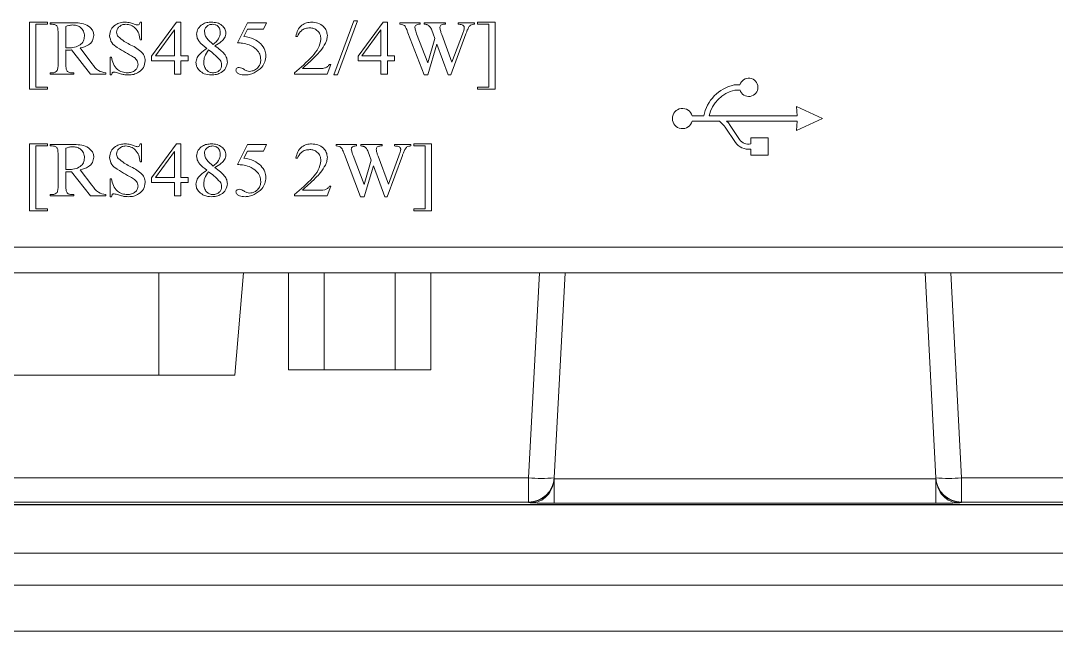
# Model space of a CAD drawing. Header units: millimetres. Extents: x 76 to 1788, y -159 to 878.
# Drawn here: x 275.45 to 315.72, y 279.48 to 303.24 of the extents above; entities that cross this region are included whole.
import ezdxf

# ---------------------------------------------------------------- set-up
doc = ezdxf.new("R2010")
doc.units = ezdxf.units.MM
doc.header["$LTSCALE"] = 2

msp = doc.modelspace()

# ---------------------------------------------------------------- linework, layer by layer
at = {"lineweight": 0}
for p, q in [((287.627, 301.125), (288.405, 303.236)), ((288.552, 303.236), (287.775, 301.125)), ((288.405, 303.236), (288.552, 303.236)), ((275.794, 300.57), (275.794, 303.181)), ((275.794, 303.181), (276.489, 303.181)), ((276.044, 303.097), (276.044, 300.653)), ((276.489, 303.097), (276.044, 303.097)), ((276.489, 303.181), (276.489, 303.097)), ((276.6, 303.097), (276.6, 303.153)), ((276.6, 303.153), (277.391, 303.153)), ((276.679, 303.097), (276.6, 303.097)), ((277.211, 303.014), (277.211, 302.181)), ((280.1, 303.181), (280.155, 303.181)), ((280.155, 303.181), (280.155, 302.486)), ((280.544, 301.856), (281.516, 303.181)), ((281.433, 302.883), (280.696, 301.875)), ((281.433, 301.875), (281.433, 302.883)), ((281.516, 303.181), (281.683, 303.181)), ((281.683, 303.181), (281.683, 301.875)), ((283.878, 302.375), (284.275, 303.153)), ((284.277, 302.903), (284.132, 302.625)), ((284.275, 303.153), (285.016, 303.153)), ((284.898, 302.903), (284.277, 302.903)), ((285.016, 303.153), (284.898, 302.903)), ((288.572, 301.856), (289.544, 303.181)), ((289.461, 302.883), (288.724, 301.875)), ((289.461, 301.875), (289.461, 302.883)), ((289.544, 303.181), (289.711, 303.181)), ((289.711, 303.181), (289.711, 301.875)), ((290.191, 303.097), (290.191, 303.153)), ((290.191, 303.153), (290.989, 303.153)), ((290.989, 303.097), (290.951, 303.097)), ((290.989, 303.153), (290.989, 303.097)), ((291.147, 303.097), (291.147, 303.153)), ((291.147, 303.153), (291.978, 303.153)), ((291.49, 302.729), (291.44, 302.867)), ((291.978, 303.097), (291.922, 303.097)), ((291.978, 303.153), (291.978, 303.097)), ((292.467, 303.097), (292.467, 303.153)), ((292.467, 303.153), (293.097, 303.153)), ((293.097, 303.153), (293.097, 303.097)), ((293.211, 303.181), (293.905, 303.181)), ((293.211, 303.097), (293.211, 303.181)), ((293.655, 303.097), (293.211, 303.097)), ((293.655, 300.653), (293.655, 303.097)), ((293.905, 303.181), (293.905, 300.57)), ((276.905, 301.514), (276.905, 302.792)), ((280.155, 302.486), (280.1, 302.486)), ((282.727, 302.511), (282.932, 302.312)), ((286.215, 302.625), (286.155, 302.625)), ((291.144, 301.125), (290.511, 302.766)), ((290.85, 302.723), (291.28, 301.599)), ((291.28, 301.599), (291.558, 302.547)), ((291.558, 302.547), (291.49, 302.729)), ((291.824, 302.697), (292.221, 301.617)), ((292.766, 302.722), (292.175, 301.125)), ((292.221, 301.617), (292.633, 302.717)), ((277.211, 302.097), (277.211, 301.514)), ((278.173, 301.153), (277.426, 302.097)), ((277.766, 302.175), (278.222, 301.573)), ((291.639, 302.325), (291.283, 301.125)), ((292.081, 301.125), (291.639, 302.325)), ((278.933, 301.125), (278.933, 301.82)), ((278.933, 301.82), (278.989, 301.82)), ((280.544, 301.681), (280.544, 301.856)), ((281.433, 301.681), (280.544, 301.681)), ((280.696, 301.875), (281.433, 301.875)), ((281.433, 301.153), (281.433, 301.681)), ((281.683, 301.875), (281.961, 301.875)), ((281.961, 301.681), (281.683, 301.681)), ((281.683, 301.681), (281.683, 301.153)), ((281.961, 301.875), (281.961, 301.681)), ((288.572, 301.681), (288.572, 301.856)), ((289.461, 301.681), (288.572, 301.681)), ((288.724, 301.875), (289.461, 301.875)), ((289.461, 301.153), (289.461, 301.681)), ((289.711, 301.875), (289.989, 301.875)), ((289.989, 301.681), (289.711, 301.681)), ((289.711, 301.681), (289.711, 301.153)), ((289.989, 301.875), (289.989, 301.681)), ((286.406, 301.375), (286.985, 301.375)), ((287.516, 301.536), (287.366, 301.153)), ((287.461, 301.536), (287.516, 301.536)), ((276.6, 301.153), (276.6, 301.208)), ((276.6, 301.208), (276.679, 301.208)), ((277.516, 301.153), (276.6, 301.153)), ((277.433, 301.208), (277.516, 301.208)), ((277.516, 301.208), (277.516, 301.153)), ((278.761, 301.153), (278.173, 301.153)), ((278.761, 301.208), (278.761, 301.153)), ((278.989, 301.125), (278.933, 301.125)), ((281.683, 301.153), (281.433, 301.153)), ((286.1, 301.153), (286.1, 301.207)), ((287.366, 301.153), (286.1, 301.153)), ((287.775, 301.125), (287.627, 301.125)), ((289.711, 301.153), (289.461, 301.153)), ((291.283, 301.125), (291.144, 301.125)), ((292.175, 301.125), (292.081, 301.125)), ((276.489, 300.57), (275.794, 300.57)), ((276.044, 300.653), (276.489, 300.653)), ((276.489, 300.653), (276.489, 300.57)), ((293.211, 300.57), (293.211, 300.653)), ((293.211, 300.653), (293.655, 300.653)), ((293.905, 300.57), (293.211, 300.57)), ((303.42, 300.739), (303.195, 300.736)), ((303.219, 300.536), (303.424, 300.539)), ((305.62, 299.892), (305.653, 299.529)), ((306.633, 299.429), (305.62, 299.892)), ((302.015, 299.529), (301.565, 299.529)), ((301.565, 299.329), (302.627, 299.329)), ((305.653, 299.529), (302.219, 299.529)), ((302.627, 299.329), (302.821, 299.127)), ((302.904, 299.329), (305.653, 299.329)), ((302.973, 299.257), (302.904, 299.329)), ((305.62, 298.966), (306.633, 299.429)), ((305.653, 299.329), (305.62, 298.966)), ((302.847, 299.091), (303.245, 298.502)), ((303.41, 298.615), (303.017, 299.196)), ((275.794, 295.833), (275.794, 298.444)), ((275.794, 298.444), (276.489, 298.444)), ((276.489, 298.444), (276.489, 298.361)), ((276.6, 298.361), (276.6, 298.416)), ((276.6, 298.416), (277.391, 298.416)), ((280.1, 298.444), (280.155, 298.444)), ((280.155, 298.444), (280.155, 297.75)), ((280.544, 297.119), (281.516, 298.444)), ((281.516, 298.444), (281.683, 298.444)), ((281.683, 298.444), (281.683, 297.138)), ((283.878, 297.638), (284.275, 298.416)), ((284.275, 298.416), (285.016, 298.416)), ((285.016, 298.416), (284.898, 298.166)), ((287.719, 298.361), (287.719, 298.416)), ((287.719, 298.416), (288.516, 298.416)), ((288.516, 298.416), (288.516, 298.361)), ((288.674, 298.361), (288.674, 298.416)), ((288.674, 298.416), (289.506, 298.416)), ((289.506, 298.416), (289.506, 298.361)), ((289.995, 298.361), (289.995, 298.416)), ((289.995, 298.416), (290.625, 298.416)), ((290.625, 298.416), (290.625, 298.361)), ((290.739, 298.361), (290.739, 298.444)), ((290.739, 298.444), (291.433, 298.444)), ((291.433, 298.444), (291.433, 295.833)), ((303.84, 298.675), (303.84, 298.447)), ((304.514, 298.675), (303.84, 298.675)), ((304.514, 298.007), (304.514, 298.675)), ((276.044, 298.361), (276.044, 295.916)), ((276.489, 298.361), (276.044, 298.361)), ((276.679, 298.361), (276.6, 298.361)), ((276.905, 296.777), (276.905, 298.055)), ((277.211, 298.277), (277.211, 297.444)), ((281.433, 298.146), (280.696, 297.138)), ((281.433, 297.138), (281.433, 298.146)), ((284.277, 298.166), (284.132, 297.888)), ((284.898, 298.166), (284.277, 298.166)), ((288.672, 296.388), (288.038, 298.029)), ((288.516, 298.361), (288.479, 298.361)), ((289.018, 297.992), (288.968, 298.13)), ((289.506, 298.361), (289.45, 298.361)), ((291.183, 298.361), (290.739, 298.361)), ((291.183, 295.916), (291.183, 298.361)), ((303.833, 298.242), (303.84, 298.242)), ((303.84, 298.242), (303.84, 298.007)), ((303.84, 298.007), (304.514, 298.007)), ((280.155, 297.75), (280.1, 297.75)), ((282.727, 297.775), (282.932, 297.575)), ((286.215, 297.888), (286.155, 297.888)), ((288.377, 297.986), (288.808, 296.862)), ((288.808, 296.862), (289.085, 297.81)), ((289.085, 297.81), (289.018, 297.992)), ((289.351, 297.96), (289.749, 296.881)), ((290.294, 297.985), (289.703, 296.388)), ((289.749, 296.881), (290.16, 297.98)), ((277.211, 297.361), (277.211, 296.777)), ((278.173, 296.416), (277.426, 297.361)), ((277.766, 297.438), (278.222, 296.836)), ((289.167, 297.588), (288.811, 296.388)), ((289.608, 296.388), (289.167, 297.588)), ((278.933, 296.388), (278.933, 297.083)), ((278.933, 297.083), (278.989, 297.083)), ((280.544, 296.944), (280.544, 297.119)), ((281.433, 296.944), (280.544, 296.944)), ((280.696, 297.138), (281.433, 297.138)), ((281.433, 296.416), (281.433, 296.944)), ((281.683, 297.138), (281.961, 297.138)), ((281.683, 296.944), (281.683, 296.416)), ((281.961, 296.944), (281.683, 296.944)), ((281.961, 297.138), (281.961, 296.944)), ((287.516, 296.799), (287.366, 296.416)), ((287.461, 296.799), (287.516, 296.799)), ((276.6, 296.416), (276.6, 296.472)), ((276.6, 296.472), (276.679, 296.472)), ((277.516, 296.416), (276.6, 296.416)), ((277.433, 296.472), (277.516, 296.472)), ((277.516, 296.472), (277.516, 296.416)), ((278.761, 296.416), (278.173, 296.416)), ((278.761, 296.472), (278.761, 296.416)), ((281.683, 296.416), (281.433, 296.416)), ((286.1, 296.416), (286.1, 296.47)), ((287.366, 296.416), (286.1, 296.416)), ((286.406, 296.638), (286.985, 296.638)), ((278.989, 296.388), (278.933, 296.388)), ((288.811, 296.388), (288.672, 296.388)), ((289.703, 296.388), (289.608, 296.388)), ((276.489, 295.833), (275.794, 295.833)), ((276.044, 295.916), (276.489, 295.916)), ((276.489, 295.916), (276.489, 295.833)), ((290.739, 295.833), (290.739, 295.916)), ((290.739, 295.916), (291.183, 295.916)), ((291.433, 295.833), (290.739, 295.833)), ((259.283, 294.429), (387.974, 294.429)), ((387.974, 293.429), (259.283, 293.429)), ((280.819, 289.449), (280.819, 293.429)), ((283.774, 289.449), (284.122, 293.429)), ((285.864, 289.649), (285.864, 293.429)), ((287.249, 289.649), (287.249, 293.429)), ((290.019, 289.649), (290.019, 293.429)), ((291.404, 289.649), (291.404, 293.429)), ((295.203, 285.453), (295.621, 293.429)), ((296.62, 293.429), (296.202, 285.453)), ((311.038, 285.453), (310.62, 293.429)), ((311.618, 293.429), (312.036, 285.453)), ((287.249, 289.649), (285.864, 289.649)), ((290.019, 289.649), (287.249, 289.649)), ((291.404, 289.649), (290.019, 289.649)), ((280.819, 289.449), (271.449, 289.449)), ((283.774, 289.449), (280.819, 289.449)), ((238.556, 285.453), (295.203, 285.453)), ((295.203, 285.453), (295.203, 284.506)), ((296.199, 285.404), (296.201, 285.439)), ((296.199, 285.404), (311.04, 285.404)), ((296.199, 284.457), (296.199, 285.404)), ((296.202, 285.453), (296.201, 285.439)), ((311.039, 285.439), (311.038, 285.453)), ((311.04, 285.404), (311.039, 285.439)), ((311.04, 284.457), (311.04, 285.404)), ((312.036, 285.453), (387.393, 285.453)), ((312.036, 284.506), (312.036, 285.453)), ((233.9, 284.393), (393.048, 284.393)), ((392.564, 284.411), (234.383, 284.411)), ((295.203, 284.506), (238.556, 284.506)), ((295.202, 284.492), (295.203, 284.506)), ((311.04, 284.457), (296.199, 284.457)), ((312.036, 284.506), (312.037, 284.492)), ((387.393, 284.506), (312.036, 284.506)), ((409.627, 282.515), (217.32, 282.515)), ((217.322, 281.278), (409.622, 281.278)), ((217.322, 279.478), (409.622, 279.478))]:
    msp.add_line(p, q, dxfattribs=at)
for centre, radius, start, end in [((303.765, 300.645), 0.357, 197.3133, 164.8159), ((303.523, 299.234), 1.537, 102.3273, 168.9374), ((303.523, 299.234), 1.337, 103.1658, 167.2569), ((301.185, 299.429), 0.392, 14.7606, 345.2394), ((302.588, 298.936), 0.502, 31.3018, 39.8607), ((302.588, 298.936), 0.302, 30.9741, 39.3931), ((303.747, 298.842), 0.607, 214.089, 278.1519), ((303.747, 298.842), 0.407, 214.089, 283.1988), ((295.702, 290.238), 4.811, 264.0433, 275.9567), ((295.204, 285.505), 1, 269.9795, 356.9837), ((311.537, 290.238), 4.811, 264.0433, 275.9567), ((312.036, 285.505), 1, 183.0163, 270.0205), ((296.097, 300.573), 16.116, 267.2358, 270.3631), ((311.143, 300.573), 16.116, 269.6369, 272.7642)]:
    msp.add_arc(centre, radius, start, end, dxfattribs=at)
for points, knots in [([(276.861, 303.031), (276.831, 303.053), (276.777, 303.094), (276.709, 303.096), (276.679, 303.097)], [0, 0, 0, 0, 0.557676, 1, 1, 1, 1]), ([(276.905, 302.792), (276.904, 302.838), (276.903, 302.902), (276.889, 302.984), (276.871, 303.015), (276.861, 303.031)], [0, 0, 0, 0, 0.560829, 0.781078, 1, 1, 1, 1]), ([(277.464, 303.07), (277.416, 303.064), (277.329, 303.054), (277.247, 303.026), (277.211, 303.014)], [0, 0, 0, 0, 0.559564, 1, 1, 1, 1]), ([(277.391, 303.153), (277.587, 303.156), (277.881, 303.162), (278.175, 302.973), (278.281, 302.807), (278.29, 302.711), (278.294, 302.662)], [0, 0, 0, 0, 0.500651, 0.749792, 0.874871, 1, 1, 1, 1]), ([(277.933, 302.633), (277.926, 302.701), (277.911, 302.836), (277.782, 302.984), (277.623, 303.06), (277.517, 303.066), (277.464, 303.07)], [0, 0, 0, 0, 0.279609, 0.55878, 0.779145, 1, 1, 1, 1]), ([(278.905, 302.653), (278.918, 302.737), (278.944, 302.906), (279.121, 303.076), (279.319, 303.169), (279.452, 303.177), (279.518, 303.181)], [0, 0, 0, 0, 0.278687, 0.558497, 0.779063, 1, 1, 1, 1]), ([(279.541, 303.097), (279.491, 303.093), (279.392, 303.085), (279.277, 303.004), (279.197, 302.902), (279.188, 302.824), (279.183, 302.785)], [0, 0, 0, 0, 0.28022, 0.559848, 0.780106, 1, 1, 1, 1]), ([(279.518, 303.181), (279.586, 303.176), (279.707, 303.167), (279.821, 303.124), (279.871, 303.105)], [0, 0, 0, 0, 0.55966, 1, 1, 1, 1]), ([(280.1, 302.486), (280.086, 302.571), (280.06, 302.74), (279.931, 302.949), (279.741, 303.072), (279.607, 303.089), (279.541, 303.097)], [0, 0, 0, 0, 0.280975, 0.560016, 0.780154, 1, 1, 1, 1]), ([(279.871, 303.105), (279.893, 303.096), (279.933, 303.08), (279.975, 303.073), (279.993, 303.07)], [0, 0, 0, 0, 0.56051, 1, 1, 1, 1]), ([(279.993, 303.07), (280.009, 303.071), (280.041, 303.074), (280.084, 303.116), (280.094, 303.156), (280.1, 303.181)], [0, 0, 0, 0, 0.279908, 0.558211, 1, 1, 1, 1]), ([(282.294, 302.708), (282.307, 302.785), (282.333, 302.941), (282.501, 303.095), (282.687, 303.171), (282.809, 303.177), (282.87, 303.181)], [0, 0, 0, 0, 0.278443, 0.558195, 0.778873, 1, 1, 1, 1]), ([(282.912, 303.097), (282.868, 303.093), (282.778, 303.086), (282.676, 303.01), (282.61, 302.914), (282.603, 302.844), (282.6, 302.809)], [0, 0, 0, 0, 0.2799159, 0.5591405, 0.77962, 1, 1, 1, 1]), ([(282.87, 303.181), (282.944, 303.176), (283.091, 303.168), (283.273, 303.068), (283.406, 302.926), (283.424, 302.811), (283.433, 302.754)], [0, 0, 0, 0, 0.280849, 0.560679, 0.780893, 1, 1, 1, 1]), ([(283.211, 302.769), (283.208, 302.816), (283.202, 302.91), (283.13, 303.026), (283.023, 303.09), (282.949, 303.095), (282.912, 303.097)], [0, 0, 0, 0, 0.280643, 0.559634, 0.779459, 1, 1, 1, 1]), ([(286.155, 302.625), (286.173, 302.709), (286.21, 302.876), (286.367, 303.065), (286.566, 303.166), (286.7, 303.176), (286.767, 303.181)], [0, 0, 0, 0, 0.280326, 0.559441, 0.77951, 1, 1, 1, 1]), ([(286.695, 302.958), (286.637, 302.953), (286.52, 302.943), (286.33, 302.841), (286.259, 302.707), (286.215, 302.625)], [0, 0, 0, 0, 0.281081, 0.561934, 1, 1, 1, 1]), ([(287.127, 302.524), (287.121, 302.588), (287.108, 302.717), (286.989, 302.859), (286.846, 302.945), (286.745, 302.954), (286.695, 302.958)], [0, 0, 0, 0, 0.279728, 0.559198, 0.779543, 1, 1, 1, 1]), ([(286.767, 303.181), (286.851, 303.174), (287.018, 303.16), (287.217, 303.028), (287.353, 302.856), (287.369, 302.725), (287.377, 302.659)], [0, 0, 0, 0, 0.2803576, 0.5601781, 0.7802978, 1, 1, 1, 1]), ([(290.422, 302.986), (290.407, 303.007), (290.379, 303.049), (290.296, 303.093), (290.231, 303.096), (290.191, 303.097)], [0, 0, 0, 0, 0.279843, 0.559575, 1, 1, 1, 1]), ([(290.511, 302.766), (290.495, 302.807), (290.467, 302.882), (290.436, 302.954), (290.422, 302.986)], [0, 0, 0, 0, 0.560118, 1, 1, 1, 1]), ([(290.951, 303.097), (290.929, 303.096), (290.885, 303.094), (290.827, 303.068), (290.788, 303.023), (290.783, 302.988), (290.781, 302.971)], [0, 0, 0, 0, 0.280899, 0.560628, 0.78056, 1, 1, 1, 1]), ([(290.781, 302.971), (290.791, 302.924), (290.808, 302.839), (290.837, 302.758), (290.85, 302.723)], [0, 0, 0, 0, 0.559359, 1, 1, 1, 1]), ([(291.24, 303.088), (291.223, 303.091), (291.192, 303.097), (291.16, 303.097), (291.147, 303.097)], [0, 0, 0, 0, 0.559674, 1, 1, 1, 1]), ([(291.318, 303.049), (291.304, 303.058), (291.279, 303.074), (291.252, 303.084), (291.24, 303.088)], [0, 0, 0, 0, 0.559746, 1, 1, 1, 1]), ([(291.367, 303), (291.359, 303.01), (291.345, 303.029), (291.326, 303.043), (291.318, 303.049)], [0, 0, 0, 0, 0.559421, 1, 1, 1, 1]), ([(291.44, 302.867), (291.429, 302.893), (291.408, 302.939), (291.38, 302.981), (291.367, 303)], [0, 0, 0, 0, 0.559885, 1, 1, 1, 1]), ([(291.922, 303.097), (291.899, 303.096), (291.854, 303.095), (291.793, 303.068), (291.758, 303.018), (291.755, 302.982), (291.753, 302.964)], [0, 0, 0, 0, 0.280938, 0.560169, 0.7797, 1, 1, 1, 1]), ([(291.753, 302.964), (291.762, 302.913), (291.777, 302.822), (291.809, 302.735), (291.824, 302.697)], [0, 0, 0, 0, 0.559343, 1, 1, 1, 1]), ([(292.622, 303.076), (292.593, 303.084), (292.543, 303.096), (292.49, 303.097), (292.467, 303.097)], [0, 0, 0, 0, 0.559629, 1, 1, 1, 1]), ([(292.701, 302.971), (292.7, 302.984), (292.697, 303.011), (292.67, 303.051), (292.64, 303.067), (292.622, 303.076)], [0, 0, 0, 0, 0.280198, 0.562553, 1, 1, 1, 1]), ([(292.633, 302.717), (292.65, 302.763), (292.682, 302.846), (292.695, 302.933), (292.701, 302.971)], [0, 0, 0, 0, 0.560641, 1, 1, 1, 1]), ([(292.864, 302.966), (292.844, 302.921), (292.807, 302.841), (292.779, 302.758), (292.766, 302.722)], [0, 0, 0, 0, 0.559777, 1, 1, 1, 1]), ([(293.097, 303.097), (293.071, 303.096), (293.018, 303.094), (292.927, 303.058), (292.888, 303.001), (292.864, 302.966)], [0, 0, 0, 0, 0.280846, 0.560555, 1, 1, 1, 1]), ([(277.301, 302.179), (277.383, 302.183), (277.546, 302.189), (277.761, 302.277), (277.909, 302.44), (277.925, 302.569), (277.933, 302.633)], [0, 0, 0, 0, 0.2812257, 0.5608752, 0.7805307, 1, 1, 1, 1]), ([(278.294, 302.662), (278.283, 302.589), (278.261, 302.442), (278.062, 302.25), (277.879, 302.203), (277.766, 302.175)], [0, 0, 0, 0, 0.279106, 0.559006, 1, 1, 1, 1]), ([(279.845, 301.823), (279.633, 301.939), (279.337, 302.099), (278.964, 302.363), (278.925, 302.557), (278.905, 302.653)], [0, 0, 0, 0, 0.562692, 0.7826354, 1, 1, 1, 1]), ([(279.183, 302.785), (279.187, 302.75), (279.194, 302.688), (279.23, 302.638), (279.246, 302.616)], [0, 0, 0, 0, 0.5594002, 1, 1, 1, 1]), ([(279.246, 302.616), (279.322, 302.552), (279.457, 302.437), (279.613, 302.353), (279.682, 302.316)], [0, 0, 0, 0, 0.559167, 1, 1, 1, 1]), ([(282.687, 302.155), (282.582, 302.236), (282.436, 302.348), (282.31, 302.553), (282.299, 302.656), (282.294, 302.708)], [0, 0, 0, 0, 0.560557, 0.78035, 1, 1, 1, 1]), ([(282.6, 302.809), (282.609, 302.747), (282.627, 302.636), (282.696, 302.55), (282.727, 302.511)], [0, 0, 0, 0, 0.558322, 1, 1, 1, 1]), ([(282.932, 302.312), (283.012, 302.38), (283.124, 302.475), (283.203, 302.647), (283.208, 302.728), (283.211, 302.769)], [0, 0, 0, 0, 0.560117, 0.779879, 1, 1, 1, 1]), ([(283.433, 302.754), (283.421, 302.69), (283.396, 302.562), (283.23, 302.394), (283.091, 302.308), (283.005, 302.255)], [0, 0, 0, 0, 0.278403, 0.558401, 1, 1, 1, 1]), ([(284.132, 302.625), (284.267, 302.6), (284.51, 302.555), (284.702, 302.404), (284.787, 302.337)], [0, 0, 0, 0, 0.560307, 1, 1, 1, 1]), ([(286.1, 301.207), (286.341, 301.415), (286.677, 301.704), (287.049, 302.152), (287.101, 302.4), (287.127, 302.524)], [0, 0, 0, 0, 0.561301, 0.78157, 1, 1, 1, 1]), ([(287.377, 302.659), (287.373, 302.6), (287.364, 302.495), (287.32, 302.399), (287.301, 302.357)], [0, 0, 0, 0, 0.559604, 1, 1, 1, 1]), ([(277.211, 302.181), (277.228, 302.18), (277.258, 302.18), (277.288, 302.179), (277.301, 302.179)], [0, 0, 0, 0, 0.5599774, 1, 1, 1, 1]), ([(277.301, 302.094), (277.284, 302.094), (277.254, 302.094), (277.224, 302.096), (277.211, 302.097)], [0, 0, 0, 0, 0.559959, 1, 1, 1, 1]), ([(277.426, 302.097), (277.403, 302.096), (277.361, 302.095), (277.319, 302.094), (277.301, 302.094)], [0, 0, 0, 0, 0.560024, 1, 1, 1, 1]), ([(279.682, 302.316), (279.841, 302.238), (280.062, 302.13), (280.266, 301.879), (280.285, 301.741), (280.294, 301.672)], [0, 0, 0, 0, 0.56119, 0.780874, 1, 1, 1, 1]), ([(282.266, 301.61), (282.278, 301.677), (282.301, 301.81), (282.463, 301.995), (282.602, 302.094), (282.687, 302.155)], [0, 0, 0, 0, 0.278624, 0.558742, 1, 1, 1, 1]), ([(282.76, 302.099), (282.699, 302.019), (282.59, 301.876), (282.577, 301.698), (282.572, 301.62)], [0, 0, 0, 0, 0.559065, 1, 1, 1, 1]), ([(283.207, 301.698), (283.13, 301.78), (282.993, 301.927), (282.831, 302.046), (282.76, 302.099)], [0, 0, 0, 0, 0.559476, 1, 1, 1, 1]), ([(283.005, 302.255), (283.079, 302.202), (283.209, 302.109), (283.321, 301.994), (283.37, 301.943)], [0, 0, 0, 0, 0.560333, 1, 1, 1, 1]), ([(284.335, 302.298), (284.251, 302.322), (284.102, 302.365), (283.947, 302.372), (283.878, 302.375)], [0, 0, 0, 0, 0.559505, 1, 1, 1, 1]), ([(284.791, 301.714), (284.782, 301.788), (284.763, 301.934), (284.606, 302.156), (284.438, 302.244), (284.335, 302.298)], [0, 0, 0, 0, 0.279812, 0.560388, 1, 1, 1, 1]), ([(284.787, 302.337), (284.851, 302.261), (284.966, 302.124), (284.982, 301.948), (284.989, 301.87)], [0, 0, 0, 0, 0.559423, 1, 1, 1, 1]), ([(287.301, 302.357), (287.24, 302.255), (287.132, 302.074), (286.985, 301.922), (286.92, 301.855)], [0, 0, 0, 0, 0.55962, 1, 1, 1, 1]), ([(278.989, 301.82), (279.005, 301.731), (279.037, 301.554), (279.184, 301.341), (279.393, 301.228), (279.533, 301.215), (279.604, 301.208)], [0, 0, 0, 0, 0.281151, 0.559254, 0.779581, 1, 1, 1, 1]), ([(280.294, 301.672), (280.28, 301.584), (280.25, 301.406), (280.059, 301.23), (279.849, 301.137), (279.709, 301.129), (279.639, 301.125)], [0, 0, 0, 0, 0.2784494, 0.5582935, 0.7789523, 1, 1, 1, 1]), ([(280.016, 301.535), (280.013, 301.568), (280.005, 301.632), (279.948, 301.736), (279.884, 301.79), (279.845, 301.823)], [0, 0, 0, 0, 0.27981, 0.560083, 1, 1, 1, 1]), ([(283.489, 301.629), (283.475, 301.546), (283.447, 301.38), (283.266, 301.217), (283.068, 301.136), (282.937, 301.129), (282.871, 301.125)], [0, 0, 0, 0, 0.27841, 0.558174, 0.778865, 1, 1, 1, 1]), ([(283.266, 301.511), (283.263, 301.549), (283.258, 301.616), (283.223, 301.673), (283.207, 301.698)], [0, 0, 0, 0, 0.559747, 1, 1, 1, 1]), ([(283.37, 301.943), (283.407, 301.89), (283.473, 301.795), (283.484, 301.68), (283.489, 301.629)], [0, 0, 0, 0, 0.559881, 1, 1, 1, 1]), ([(284.354, 301.264), (284.419, 301.273), (284.549, 301.291), (284.69, 301.415), (284.779, 301.56), (284.787, 301.663), (284.791, 301.714)], [0, 0, 0, 0, 0.279278, 0.559218, 0.779493, 1, 1, 1, 1]), ([(284.989, 301.87), (284.98, 301.791), (284.964, 301.632), (284.814, 301.381), (284.639, 301.272), (284.533, 301.205)], [0, 0, 0, 0, 0.2802298, 0.5610106, 1, 1, 1, 1]), ([(286.92, 301.855), (286.826, 301.764), (286.657, 301.601), (286.482, 301.444), (286.406, 301.375)], [0, 0, 0, 0, 0.560021, 1, 1, 1, 1]), ([(276.679, 301.208), (276.722, 301.211), (276.797, 301.215), (276.849, 301.269), (276.872, 301.293)], [0, 0, 0, 0, 0.5609249, 1, 1, 1, 1]), ([(276.872, 301.293), (276.884, 301.333), (276.906, 301.405), (276.905, 301.481), (276.905, 301.514)], [0, 0, 0, 0, 0.5578258, 1, 1, 1, 1]), ([(277.211, 301.514), (277.212, 301.468), (277.213, 301.404), (277.227, 301.322), (277.245, 301.29), (277.255, 301.275)], [0, 0, 0, 0, 0.560829, 0.781078, 1, 1, 1, 1]), ([(277.255, 301.275), (277.284, 301.252), (277.338, 301.212), (277.404, 301.209), (277.433, 301.208)], [0, 0, 0, 0, 0.5576382, 1, 1, 1, 1]), ([(278.222, 301.573), (278.298, 301.465), (278.433, 301.274), (278.661, 301.228), (278.761, 301.208)], [0, 0, 0, 0, 0.560806, 1, 1, 1, 1]), ([(279.082, 301.236), (279.072, 301.236), (279.052, 301.234), (279.024, 301.22), (278.998, 301.183), (278.993, 301.149), (278.989, 301.125)], [0, 0, 0, 0, 0.1869541, 0.373399, 0.5596297, 1, 1, 1, 1]), ([(279.469, 301.138), (279.425, 301.148), (279.352, 301.166), (279.253, 301.196), (279.169, 301.222), (279.111, 301.231), (279.082, 301.236)], [0, 0, 0, 0, 0.340037, 0.560142, 0.780237, 1, 1, 1, 1]), ([(279.604, 301.208), (279.659, 301.212), (279.769, 301.218), (279.906, 301.294), (279.999, 301.406), (280.011, 301.492), (280.016, 301.535)], [0, 0, 0, 0, 0.280858, 0.560424, 0.780455, 1, 1, 1, 1]), ([(282.401, 301.301), (282.359, 301.352), (282.284, 301.443), (282.272, 301.559), (282.266, 301.61)], [0, 0, 0, 0, 0.559933, 1, 1, 1, 1]), ([(282.871, 301.125), (282.773, 301.131), (282.597, 301.143), (282.461, 301.253), (282.401, 301.301)], [0, 0, 0, 0, 0.560264, 1, 1, 1, 1]), ([(282.572, 301.62), (282.576, 301.563), (282.584, 301.448), (282.669, 301.308), (282.793, 301.221), (282.883, 301.213), (282.928, 301.208)], [0, 0, 0, 0, 0.280629, 0.559945, 0.779872, 1, 1, 1, 1]), ([(282.928, 301.208), (282.976, 301.212), (283.071, 301.219), (283.184, 301.295), (283.255, 301.399), (283.263, 301.473), (283.266, 301.511)], [0, 0, 0, 0, 0.280324, 0.559422, 0.779748, 1, 1, 1, 1]), ([(283.822, 301.315), (283.825, 301.332), (283.832, 301.365), (283.88, 301.407), (283.923, 301.413), (283.95, 301.417)], [0, 0, 0, 0, 0.2790831, 0.5605137, 1, 1, 1, 1]), ([(284.175, 301.125), (284.1, 301.127), (283.988, 301.131), (283.877, 301.201), (283.83, 301.26), (283.824, 301.297), (283.822, 301.315)], [0, 0, 0, 0, 0.499915, 0.749436, 0.875167, 1, 1, 1, 1]), ([(283.95, 301.417), (283.986, 301.411), (284.05, 301.4), (284.104, 301.363), (284.127, 301.347)], [0, 0, 0, 0, 0.5574632, 1, 1, 1, 1]), ([(284.127, 301.347), (284.167, 301.323), (284.237, 301.281), (284.318, 301.269), (284.354, 301.264)], [0, 0, 0, 0, 0.5600388, 1, 1, 1, 1]), ([(286.985, 301.375), (287.085, 301.372), (287.224, 301.367), (287.39, 301.442), (287.437, 301.505), (287.461, 301.536)], [0, 0, 0, 0, 0.56052, 0.780202, 1, 1, 1, 1]), ([(279.639, 301.125), (279.607, 301.126), (279.55, 301.127), (279.493, 301.135), (279.469, 301.138)], [0, 0, 0, 0, 0.559937, 1, 1, 1, 1]), ([(284.533, 301.205), (284.469, 301.18), (284.353, 301.134), (284.23, 301.128), (284.175, 301.125)], [0, 0, 0, 0, 0.559811, 1, 1, 1, 1]), ([(277.391, 298.416), (277.587, 298.42), (277.881, 298.425), (278.175, 298.236), (278.281, 298.07), (278.29, 297.974), (278.294, 297.926)], [0, 0, 0, 0, 0.500651, 0.749792, 0.874871, 1, 1, 1, 1]), ([(278.905, 297.917), (278.918, 298.001), (278.944, 298.169), (279.121, 298.34), (279.319, 298.432), (279.452, 298.44), (279.518, 298.444)], [0, 0, 0, 0, 0.278687, 0.558497, 0.779063, 1, 1, 1, 1]), ([(279.518, 298.444), (279.586, 298.439), (279.707, 298.43), (279.821, 298.387), (279.871, 298.368)], [0, 0, 0, 0, 0.55966, 1, 1, 1, 1]), ([(279.993, 298.333), (280.009, 298.334), (280.041, 298.337), (280.084, 298.38), (280.094, 298.42), (280.1, 298.444)], [0, 0, 0, 0, 0.2799076, 0.5582113, 1, 1, 1, 1]), ([(282.294, 297.971), (282.307, 298.049), (282.333, 298.204), (282.501, 298.358), (282.687, 298.435), (282.809, 298.441), (282.87, 298.444)], [0, 0, 0, 0, 0.278443, 0.558195, 0.778873, 1, 1, 1, 1]), ([(282.87, 298.444), (282.944, 298.44), (283.091, 298.431), (283.273, 298.331), (283.406, 298.189), (283.424, 298.074), (283.433, 298.017)], [0, 0, 0, 0, 0.280849, 0.560679, 0.780893, 1, 1, 1, 1]), ([(286.155, 297.888), (286.173, 297.972), (286.21, 298.139), (286.367, 298.328), (286.566, 298.43), (286.7, 298.439), (286.767, 298.444)], [0, 0, 0, 0, 0.280326, 0.559441, 0.77951, 1, 1, 1, 1]), ([(286.767, 298.444), (286.851, 298.437), (287.018, 298.423), (287.217, 298.292), (287.353, 298.119), (287.369, 297.988), (287.377, 297.922)], [0, 0, 0, 0, 0.280358, 0.560178, 0.780298, 1, 1, 1, 1]), ([(276.861, 298.294), (276.831, 298.317), (276.777, 298.357), (276.709, 298.36), (276.679, 298.361)], [0, 0, 0, 0, 0.557676, 1, 1, 1, 1]), ([(276.905, 298.055), (276.904, 298.101), (276.903, 298.165), (276.889, 298.247), (276.871, 298.279), (276.861, 298.294)], [0, 0, 0, 0, 0.560829, 0.781078, 1, 1, 1, 1]), ([(277.464, 298.333), (277.416, 298.327), (277.329, 298.318), (277.247, 298.29), (277.211, 298.277)], [0, 0, 0, 0, 0.559564, 1, 1, 1, 1]), ([(277.933, 297.897), (277.926, 297.964), (277.911, 298.1), (277.782, 298.248), (277.623, 298.323), (277.517, 298.33), (277.464, 298.333)], [0, 0, 0, 0, 0.279609, 0.55878, 0.779145, 1, 1, 1, 1]), ([(279.541, 298.361), (279.491, 298.356), (279.392, 298.348), (279.277, 298.267), (279.197, 298.165), (279.188, 298.087), (279.183, 298.049)], [0, 0, 0, 0, 0.2802201, 0.5598484, 0.7801063, 1, 1, 1, 1]), ([(279.183, 298.049), (279.187, 298.014), (279.194, 297.952), (279.23, 297.901), (279.246, 297.879)], [0, 0, 0, 0, 0.5594002, 1, 1, 1, 1]), ([(280.1, 297.75), (280.086, 297.834), (280.06, 298.003), (279.931, 298.213), (279.741, 298.335), (279.607, 298.352), (279.541, 298.361)], [0, 0, 0, 0, 0.280975, 0.560016, 0.780154, 1, 1, 1, 1]), ([(279.871, 298.368), (279.893, 298.359), (279.933, 298.343), (279.975, 298.336), (279.993, 298.333)], [0, 0, 0, 0, 0.56051, 1, 1, 1, 1]), ([(282.912, 298.361), (282.868, 298.357), (282.778, 298.349), (282.676, 298.273), (282.61, 298.177), (282.603, 298.107), (282.6, 298.072)], [0, 0, 0, 0, 0.279916, 0.55914, 0.77962, 1, 1, 1, 1]), ([(282.6, 298.072), (282.609, 298.01), (282.627, 297.9), (282.696, 297.813), (282.727, 297.775)], [0, 0, 0, 0, 0.558322, 1, 1, 1, 1]), ([(283.211, 298.032), (283.208, 298.08), (283.202, 298.174), (283.13, 298.289), (283.023, 298.353), (282.949, 298.358), (282.912, 298.361)], [0, 0, 0, 0, 0.280643, 0.559634, 0.779459, 1, 1, 1, 1]), ([(282.932, 297.575), (283.012, 297.643), (283.124, 297.738), (283.203, 297.91), (283.208, 297.992), (283.211, 298.032)], [0, 0, 0, 0, 0.560117, 0.779879, 1, 1, 1, 1]), ([(283.433, 298.017), (283.421, 297.953), (283.396, 297.826), (283.23, 297.657), (283.091, 297.571), (283.005, 297.518)], [0, 0, 0, 0, 0.278403, 0.558401, 1, 1, 1, 1]), ([(286.695, 298.222), (286.637, 298.217), (286.52, 298.206), (286.33, 298.105), (286.259, 297.97), (286.215, 297.888)], [0, 0, 0, 0, 0.2810806, 0.5619339, 1, 1, 1, 1]), ([(287.127, 297.787), (287.121, 297.852), (287.108, 297.98), (286.989, 298.122), (286.846, 298.209), (286.745, 298.217), (286.695, 298.222)], [0, 0, 0, 0, 0.279728, 0.559198, 0.779543, 1, 1, 1, 1]), ([(287.949, 298.25), (287.935, 298.271), (287.906, 298.312), (287.824, 298.357), (287.759, 298.359), (287.719, 298.361)], [0, 0, 0, 0, 0.279843, 0.559575, 1, 1, 1, 1]), ([(288.038, 298.029), (288.023, 298.071), (287.995, 298.145), (287.963, 298.218), (287.949, 298.25)], [0, 0, 0, 0, 0.560118, 1, 1, 1, 1]), ([(288.479, 298.361), (288.457, 298.36), (288.412, 298.358), (288.355, 298.331), (288.316, 298.287), (288.311, 298.252), (288.309, 298.234)], [0, 0, 0, 0, 0.280899, 0.560628, 0.78056, 1, 1, 1, 1]), ([(288.309, 298.234), (288.318, 298.187), (288.335, 298.103), (288.365, 298.022), (288.377, 297.986)], [0, 0, 0, 0, 0.559359, 1, 1, 1, 1]), ([(288.768, 298.352), (288.75, 298.355), (288.719, 298.361), (288.688, 298.361), (288.674, 298.361)], [0, 0, 0, 0, 0.5596735, 1, 1, 1, 1]), ([(288.845, 298.312), (288.832, 298.321), (288.807, 298.337), (288.78, 298.347), (288.768, 298.352)], [0, 0, 0, 0, 0.559746, 1, 1, 1, 1]), ([(288.895, 298.263), (288.887, 298.274), (288.873, 298.292), (288.854, 298.306), (288.845, 298.312)], [0, 0, 0, 0, 0.559421, 1, 1, 1, 1]), ([(288.968, 298.13), (288.956, 298.156), (288.936, 298.202), (288.908, 298.245), (288.895, 298.263)], [0, 0, 0, 0, 0.5598847, 1, 1, 1, 1]), ([(289.45, 298.361), (289.427, 298.36), (289.382, 298.358), (289.321, 298.332), (289.285, 298.281), (289.282, 298.245), (289.281, 298.227)], [0, 0, 0, 0, 0.280938, 0.560169, 0.7797, 1, 1, 1, 1]), ([(289.281, 298.227), (289.29, 298.176), (289.305, 298.085), (289.337, 297.999), (289.351, 297.96)], [0, 0, 0, 0, 0.559343, 1, 1, 1, 1]), ([(290.15, 298.34), (290.121, 298.347), (290.07, 298.36), (290.018, 298.36), (289.995, 298.361)], [0, 0, 0, 0, 0.5596293, 1, 1, 1, 1]), ([(290.229, 298.235), (290.227, 298.248), (290.224, 298.274), (290.198, 298.314), (290.168, 298.33), (290.15, 298.34)], [0, 0, 0, 0, 0.280198, 0.562553, 1, 1, 1, 1]), ([(290.16, 297.98), (290.178, 298.026), (290.21, 298.109), (290.223, 298.196), (290.229, 298.235)], [0, 0, 0, 0, 0.560641, 1, 1, 1, 1]), ([(290.392, 298.229), (290.372, 298.184), (290.335, 298.105), (290.307, 298.022), (290.294, 297.985)], [0, 0, 0, 0, 0.5597766, 1, 1, 1, 1]), ([(290.625, 298.361), (290.598, 298.36), (290.546, 298.357), (290.455, 298.321), (290.416, 298.264), (290.392, 298.229)], [0, 0, 0, 0, 0.280846, 0.560555, 1, 1, 1, 1]), ([(277.301, 297.443), (277.383, 297.446), (277.546, 297.452), (277.761, 297.541), (277.909, 297.703), (277.925, 297.832), (277.933, 297.897)], [0, 0, 0, 0, 0.2812257, 0.5608752, 0.7805307, 1, 1, 1, 1]), ([(278.294, 297.926), (278.283, 297.852), (278.261, 297.706), (278.062, 297.513), (277.879, 297.466), (277.766, 297.438)], [0, 0, 0, 0, 0.279106, 0.559006, 1, 1, 1, 1]), ([(279.845, 297.087), (279.633, 297.202), (279.337, 297.363), (278.964, 297.626), (278.925, 297.82), (278.905, 297.917)], [0, 0, 0, 0, 0.562692, 0.782635, 1, 1, 1, 1]), ([(279.246, 297.879), (279.322, 297.815), (279.457, 297.701), (279.613, 297.616), (279.682, 297.579)], [0, 0, 0, 0, 0.559167, 1, 1, 1, 1]), ([(282.687, 297.418), (282.582, 297.499), (282.436, 297.611), (282.31, 297.816), (282.299, 297.92), (282.294, 297.971)], [0, 0, 0, 0, 0.560557, 0.78035, 1, 1, 1, 1]), ([(284.335, 297.562), (284.251, 297.586), (284.102, 297.628), (283.947, 297.635), (283.878, 297.638)], [0, 0, 0, 0, 0.559505, 1, 1, 1, 1]), ([(284.132, 297.888), (284.267, 297.863), (284.51, 297.819), (284.702, 297.667), (284.787, 297.601)], [0, 0, 0, 0, 0.560307, 1, 1, 1, 1]), ([(284.787, 297.601), (284.851, 297.524), (284.966, 297.388), (284.982, 297.211), (284.989, 297.134)], [0, 0, 0, 0, 0.559423, 1, 1, 1, 1]), ([(286.1, 296.47), (286.341, 296.678), (286.677, 296.968), (287.049, 297.415), (287.101, 297.664), (287.127, 297.787)], [0, 0, 0, 0, 0.561301, 0.78157, 1, 1, 1, 1]), ([(287.301, 297.621), (287.24, 297.519), (287.132, 297.337), (286.985, 297.185), (286.92, 297.118)], [0, 0, 0, 0, 0.55962, 1, 1, 1, 1]), ([(287.377, 297.922), (287.373, 297.863), (287.364, 297.758), (287.32, 297.663), (287.301, 297.621)], [0, 0, 0, 0, 0.559604, 1, 1, 1, 1]), ([(277.211, 297.444), (277.228, 297.444), (277.258, 297.443), (277.288, 297.443), (277.301, 297.443)], [0, 0, 0, 0, 0.559977, 1, 1, 1, 1]), ([(277.301, 297.358), (277.284, 297.358), (277.254, 297.358), (277.224, 297.36), (277.211, 297.361)], [0, 0, 0, 0, 0.559959, 1, 1, 1, 1]), ([(277.426, 297.361), (277.403, 297.36), (277.361, 297.358), (277.319, 297.358), (277.301, 297.358)], [0, 0, 0, 0, 0.560024, 1, 1, 1, 1]), ([(279.682, 297.579), (279.841, 297.502), (280.062, 297.393), (280.266, 297.143), (280.285, 297.005), (280.294, 296.936)], [0, 0, 0, 0, 0.56119, 0.780874, 1, 1, 1, 1]), ([(282.266, 296.874), (282.278, 296.94), (282.301, 297.073), (282.463, 297.258), (282.602, 297.358), (282.687, 297.418)], [0, 0, 0, 0, 0.278624, 0.558742, 1, 1, 1, 1]), ([(282.76, 297.362), (282.699, 297.283), (282.59, 297.14), (282.577, 296.962), (282.572, 296.883)], [0, 0, 0, 0, 0.559065, 1, 1, 1, 1]), ([(283.207, 296.961), (283.13, 297.044), (282.993, 297.19), (282.831, 297.31), (282.76, 297.362)], [0, 0, 0, 0, 0.559476, 1, 1, 1, 1]), ([(283.005, 297.518), (283.079, 297.466), (283.209, 297.372), (283.321, 297.257), (283.37, 297.206)], [0, 0, 0, 0, 0.560333, 1, 1, 1, 1]), ([(283.37, 297.206), (283.407, 297.153), (283.473, 297.058), (283.484, 296.943), (283.489, 296.893)], [0, 0, 0, 0, 0.559881, 1, 1, 1, 1]), ([(284.791, 296.978), (284.782, 297.051), (284.763, 297.198), (284.606, 297.419), (284.438, 297.508), (284.335, 297.562)], [0, 0, 0, 0, 0.279812, 0.560388, 1, 1, 1, 1]), ([(278.222, 296.836), (278.298, 296.729), (278.433, 296.537), (278.661, 296.492), (278.761, 296.472)], [0, 0, 0, 0, 0.560806, 1, 1, 1, 1]), ([(278.989, 297.083), (279.005, 296.994), (279.037, 296.817), (279.184, 296.604), (279.393, 296.491), (279.533, 296.478), (279.604, 296.472)], [0, 0, 0, 0, 0.281151, 0.559254, 0.779581, 1, 1, 1, 1]), ([(279.604, 296.472), (279.659, 296.475), (279.769, 296.481), (279.906, 296.557), (279.999, 296.669), (280.011, 296.755), (280.016, 296.799)], [0, 0, 0, 0, 0.280858, 0.560424, 0.780455, 1, 1, 1, 1]), ([(280.294, 296.936), (280.28, 296.847), (280.25, 296.669), (280.059, 296.493), (279.849, 296.4), (279.709, 296.392), (279.639, 296.388)], [0, 0, 0, 0, 0.2784494, 0.5582935, 0.7789523, 1, 1, 1, 1]), ([(280.016, 296.799), (280.013, 296.831), (280.005, 296.896), (279.948, 297), (279.884, 297.054), (279.845, 297.087)], [0, 0, 0, 0, 0.27981, 0.560083, 1, 1, 1, 1]), ([(282.401, 296.565), (282.359, 296.615), (282.284, 296.706), (282.272, 296.823), (282.266, 296.874)], [0, 0, 0, 0, 0.559933, 1, 1, 1, 1]), ([(282.572, 296.883), (282.576, 296.826), (282.584, 296.712), (282.669, 296.571), (282.793, 296.484), (282.883, 296.476), (282.928, 296.472)], [0, 0, 0, 0, 0.280629, 0.559945, 0.779872, 1, 1, 1, 1]), ([(283.489, 296.893), (283.475, 296.81), (283.447, 296.643), (283.266, 296.481), (283.068, 296.399), (282.937, 296.392), (282.871, 296.388)], [0, 0, 0, 0, 0.27841, 0.558174, 0.778865, 1, 1, 1, 1]), ([(283.266, 296.774), (283.263, 296.812), (283.258, 296.879), (283.223, 296.936), (283.207, 296.961)], [0, 0, 0, 0, 0.5597471, 1, 1, 1, 1]), ([(284.354, 296.527), (284.419, 296.536), (284.549, 296.554), (284.69, 296.678), (284.779, 296.824), (284.787, 296.926), (284.791, 296.978)], [0, 0, 0, 0, 0.279278, 0.559218, 0.779493, 1, 1, 1, 1]), ([(284.989, 297.134), (284.98, 297.054), (284.964, 296.896), (284.814, 296.645), (284.639, 296.535), (284.533, 296.469)], [0, 0, 0, 0, 0.2802298, 0.5610106, 1, 1, 1, 1]), ([(286.92, 297.118), (286.826, 297.027), (286.657, 296.864), (286.482, 296.707), (286.406, 296.638)], [0, 0, 0, 0, 0.560021, 1, 1, 1, 1]), ([(286.985, 296.638), (287.085, 296.635), (287.224, 296.63), (287.39, 296.706), (287.437, 296.768), (287.461, 296.799)], [0, 0, 0, 0, 0.56052, 0.780202, 1, 1, 1, 1]), ([(276.679, 296.472), (276.722, 296.474), (276.797, 296.479), (276.849, 296.532), (276.872, 296.556)], [0, 0, 0, 0, 0.5609249, 1, 1, 1, 1]), ([(276.872, 296.556), (276.884, 296.596), (276.906, 296.669), (276.905, 296.744), (276.905, 296.777)], [0, 0, 0, 0, 0.5578258, 1, 1, 1, 1]), ([(277.211, 296.777), (277.212, 296.731), (277.213, 296.667), (277.227, 296.585), (277.245, 296.554), (277.255, 296.538)], [0, 0, 0, 0, 0.560829, 0.781078, 1, 1, 1, 1]), ([(277.255, 296.538), (277.284, 296.516), (277.338, 296.475), (277.404, 296.473), (277.433, 296.472)], [0, 0, 0, 0, 0.5576382, 1, 1, 1, 1]), ([(279.082, 296.5), (279.072, 296.499), (279.052, 296.498), (279.024, 296.483), (278.998, 296.446), (278.993, 296.412), (278.989, 296.388)], [0, 0, 0, 0, 0.186954, 0.373399, 0.55963, 1, 1, 1, 1]), ([(279.469, 296.401), (279.425, 296.412), (279.352, 296.429), (279.253, 296.46), (279.169, 296.485), (279.111, 296.495), (279.082, 296.5)], [0, 0, 0, 0, 0.340037, 0.560142, 0.780237, 1, 1, 1, 1]), ([(279.639, 296.388), (279.607, 296.389), (279.55, 296.39), (279.493, 296.398), (279.469, 296.401)], [0, 0, 0, 0, 0.559937, 1, 1, 1, 1]), ([(282.871, 296.388), (282.773, 296.395), (282.597, 296.406), (282.461, 296.516), (282.401, 296.565)], [0, 0, 0, 0, 0.560264, 1, 1, 1, 1]), ([(282.928, 296.472), (282.976, 296.475), (283.071, 296.482), (283.184, 296.559), (283.255, 296.662), (283.263, 296.737), (283.266, 296.774)], [0, 0, 0, 0, 0.280324, 0.559422, 0.779748, 1, 1, 1, 1]), ([(283.822, 296.578), (283.825, 296.595), (283.832, 296.629), (283.88, 296.671), (283.923, 296.677), (283.95, 296.68)], [0, 0, 0, 0, 0.279083, 0.560514, 1, 1, 1, 1]), ([(284.175, 296.388), (284.1, 296.391), (283.988, 296.394), (283.877, 296.464), (283.83, 296.523), (283.824, 296.56), (283.822, 296.578)], [0, 0, 0, 0, 0.499915, 0.749436, 0.875167, 1, 1, 1, 1]), ([(283.95, 296.68), (283.986, 296.674), (284.05, 296.663), (284.104, 296.626), (284.127, 296.61)], [0, 0, 0, 0, 0.5574632, 1, 1, 1, 1]), ([(284.127, 296.61), (284.167, 296.587), (284.237, 296.544), (284.318, 296.532), (284.354, 296.527)], [0, 0, 0, 0, 0.5600388, 1, 1, 1, 1]), ([(284.533, 296.469), (284.469, 296.443), (284.353, 296.397), (284.23, 296.391), (284.175, 296.388)], [0, 0, 0, 0, 0.559811, 1, 1, 1, 1]), ([(295.202, 284.492), (295.329, 284.506), (295.582, 284.534), (295.906, 284.75), (296.132, 285.052), (296.177, 285.29), (296.199, 285.404)], [0, 0, 0, 0, 0.255816, 0.511632, 0.767448, 1, 1, 1, 1]), ([(312.037, 284.492), (311.911, 284.506), (311.657, 284.534), (311.334, 284.75), (311.108, 285.052), (311.063, 285.29), (311.041, 285.404)], [0, 0, 0, 0, 0.2558159, 0.5116319, 0.7674478, 1, 1, 1, 1]), ([(295.32, 284.475), (295.286, 284.478), (295.217, 284.483), (295.207, 284.489), (295.202, 284.492)], [0, 0, 0, 0, 0.499415, 1, 1, 1, 1]), ([(312.037, 284.492), (312.032, 284.489), (312.022, 284.483), (311.954, 284.478), (311.92, 284.475)], [0, 0, 0, 0, 0.500609, 1, 1, 1, 1])]:
    msp.add_open_spline(points, degree=3, knots=knots, dxfattribs=at)
for points in [[(295.32, 284.475), (295.429, 284.491), (295.648, 284.521), (295.929, 284.734), (296.135, 285.036), (296.178, 285.281), (296.199, 285.404)], [(311.92, 284.475), (311.811, 284.491), (311.592, 284.521), (311.311, 284.734), (311.104, 285.036), (311.062, 285.281), (311.04, 285.404)]]:
    msp.add_open_spline(points, degree=3, dxfattribs=at)

doc.saveas('drawing.dxf')
